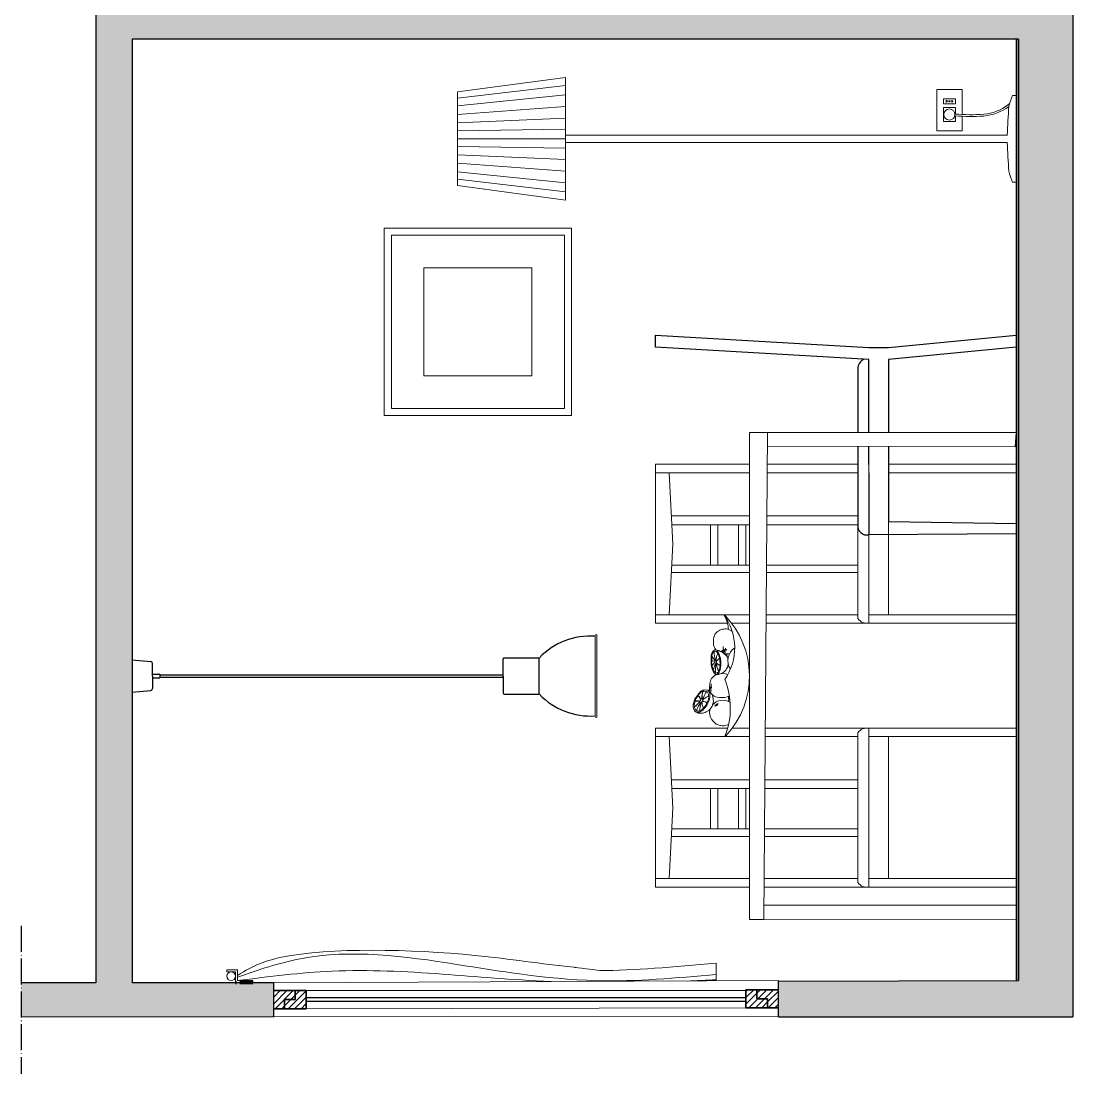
# Model space of a CAD drawing. Header units: millimetres. Extents: x 1189 to 4193, y -188 to 4789.
# Drawn here: x 1188.6 to 1480.4, y 2367.1 to 2659.1 of the extents above; entities that cross this region are included whole.
import ezdxf

# ---------------------------------------------------------------- set-up
doc = ezdxf.new("R2010")
doc.units = ezdxf.units.MM
doc.header["$LTSCALE"] = 0.3
for name, pattern in [('ACAD_ISO02W100', [15, 12, -3]), ('ACAD_ISO04W100', [30, 24, -3, 0, -3]), ('HIDDEN', [0.375, 0.25, -0.125])]:
    doc.linetypes.add(name, pattern=pattern)
for name, color, linetype, lineweight in [('A-FLOR-OVHD', 3, 'HIDDEN', 18), ('A-FURN', 7, 'Continuous', 18), ('A-GLAZ-FULL', 4, 'Continuous', 25), ('A-SECT A-MCUT', 7, 'Continuous', 35), ('A-SECT-MCUT', 7, 'Continuous', 35), ('A-WALL-FULL-INTR', 7, 'Continuous', 35), ('ACCESSORI - furniture', 6, 'Continuous', 9), ('arred leg', 2, 'Continuous', 18)]:
    doc.layers.add(name, color=color, linetype=linetype, lineweight=lineweight)
doc.layers.add('costr', color=4, linetype='Continuous')
doc.layers.add('mura', color=5, linetype='Continuous')

msp = doc.modelspace()

# ---------------------------------------------------------------- hatches: boundary and pattern name
at = {"true_color": 0x939598}
h = msp.add_hatch(color=252, dxfattribs=at)
h.dxf.hatch_style = 1
h.paths.add_polyline_path([(1464.63, 2393.05), (1465.33, 2393.05), (1465.33, 2654.08), (1464.63, 2654.08)], flags=17)
at = {"layer": 'ACCESSORI - furniture', "linetype": 'ACAD_ISO04W100', "lineweight": 100, "true_color": 0x939598}
h = msp.add_hatch(color=252, dxfattribs=at)
h.dxf.hatch_style = 1
h.paths.add_polyline_path([(1480.39, 2970.25), (1480.39, 2985.3), (1363.83, 2985.3), (1363.83, 2975.08), (1465.33, 2975.08), (1465.33, 2820.08), (1219.4, 2820.08), (1219.4, 2975.08), (1223.83, 2975.08), (1223.83, 2985.3), (1188.61, 2985.3), (1188.61, 2975.08), (1209.36, 2975.08), (1209.36, 2654.04), (1209.36, 2392.42), (1188.61, 2392.42), (1188.61, 2383.01), (1249.51, 2383.01), (1258.69, 2383.01), (1258.69, 2392.45), (1252.89, 2392.43), (1252.89, 2392.42), (1248.09, 2392.42), (1219.4, 2392.42), (1219.4, 2654.04), (1219.4, 2654.08), (1465.33, 2654.08), (1465.33, 2393.05), (1398.69, 2392.86), (1398.69, 2383.01), (1480.39, 2383.01)])
h.paths.add_polyline_path([(1465.33, 2664.08), (1353.9, 2664.08), (1219.4, 2664.08), (1219.4, 2734.08), (1465.33, 2734.08)], flags=16)
h.paths.add_polyline_path([(1465.33, 2740.08), (1219.4, 2740.08), (1219.4, 2810.08), (1334.32, 2810.08), (1465.33, 2810.08)], flags=16)
at = {"layer": 'costr', "linetype": 'Continuous', "true_color": 0xc7c8ca}
h = msp.add_hatch(dxfattribs=at)
h.set_pattern_fill('ANSI31', color=9, scale=0.4)
h.paths.add_polyline_path([(1264.69, 2390.24), (1258.69, 2390.24), (1258.69, 2385.24), (1261.69, 2385.24), (1261.69, 2387.74), (1264.69, 2387.74)])
h = msp.add_hatch(dxfattribs=at)
h.set_pattern_fill('ANSI31', color=9, scale=0.4)
h.paths.add_polyline_path([(1267.69, 2390.24), (1264.69, 2390.24), (1264.69, 2387.74), (1261.69, 2387.74), (1261.69, 2385.24), (1267.69, 2385.24)])
h = msp.add_hatch(dxfattribs=at)
h.set_pattern_fill('ANSI31', color=9, scale=0.4)
h.paths.add_polyline_path([(1392.69, 2390.51), (1389.69, 2390.51), (1389.69, 2385.51), (1395.69, 2385.51), (1395.69, 2388.01), (1392.69, 2388.01)])
h = msp.add_hatch(dxfattribs=at)
h.set_pattern_fill('ANSI31', color=9, scale=0.4)
h.paths.add_polyline_path([(1398.69, 2390.51), (1392.69, 2390.51), (1392.69, 2388.01), (1395.69, 2388.01), (1395.69, 2385.51), (1398.69, 2385.51)])

# ---------------------------------------------------------------- linework, layer by layer
for p, q in [((1364.62, 2571.98), (1423.75, 2568.55)), ((1364.62, 2568.7), (1364.62, 2571.98)), ((1364.62, 2571.98), (1364.62, 2571.98)), ((1429.24, 2568.55), (1464.62, 2571.98)), ((1464.62, 2571.98), (1464.62, 2568.7)), ((1423.75, 2565.26), (1364.62, 2568.7)), ((1423.75, 2568.55), (1429.24, 2568.55)), ((1464.62, 2568.7), (1429.24, 2565.27)), ((1423.75, 2544.98), (1423.75, 2565.26)), ((1429.24, 2565.27), (1429.24, 2544.98)), ((1420.73, 2562.63), (1420.73, 2544.98)), ((1420.73, 2541.11), (1420.73, 2519.44)), ((1423.75, 2536.16), (1423.75, 2541.1)), ((1429.24, 2541.09), (1429.24, 2520.34)), ((1423.76, 2533.85), (1423.76, 2516.65)), ((1429.24, 2520.34), (1464.62, 2519.76)), ((1464.62, 2519.76), (1464.62, 2516.87)), ((1464.62, 2516.87), (1423.75, 2516.65)), ((1219.36, 2481.97), (1224.61, 2481.47)), ((1322.36, 2477.47), (1322.36, 2482.22)), ((1332.22, 2482.47), (1322.61, 2482.47)), ((1332.33, 2472.47), (1332.33, 2482.47)), ((1225.11, 2477.47), (1225.11, 2480.97)), ((1225.11, 2477.47), (1225.11, 2477.97)), ((1225.11, 2477.97), (1227.11, 2477.97)), ((1225.11, 2477.47), (1225.11, 2473.97)), ((1225.11, 2477.47), (1225.11, 2476.97)), ((1225.11, 2476.97), (1227.11, 2476.97)), ((1227.11, 2477.97), (1227.11, 2476.97)), ((1227.11, 2477.77), (1322.36, 2477.77)), ((1227.11, 2477.17), (1322.36, 2477.17)), ((1322.36, 2477.47), (1322.36, 2472.72)), ((1219.36, 2472.97), (1224.61, 2473.47)), ((1322.61, 2472.47), (1332.22, 2472.47))]:
    msp.add_line(p, q)
at = {"linetype": 'Continuous'}
msp.add_line((1258.69, 2392.45), (1248.09, 2392.42), dxfattribs=at)
for centre, radius, start, end in [((1423.69, 2562.65), 2.96, 114.9081, 180.4594), ((1423.21, 2519.09), 2.51, 172.1633, 282.3828), ((1346.54, 2468.97), 19.6, 86.1685, 136.1608), ((1224.61, 2480.97), 0.5, 0, 90), ((1322.61, 2482.22), 0.25, 90, 180), ((1224.61, 2473.97), 0.5, 270, 0), ((1322.61, 2472.72), 0.25, 180, 270), ((1346.54, 2485.98), 19.6, 223.8392, 273.8315)]:
    msp.add_arc(centre, radius, start, end)
at = {"layer": 'A-FLOR-OVHD', "linetype": 'Continuous'}
for p, q in [((1398.69, 2393.01), (1258.69, 2392.45)), ((1398.69, 2383.01), (1258.69, 2383.03))]:
    msp.add_line(p, q, dxfattribs=at)
at = {"layer": 'A-FURN'}
for p, q in [((1390.63, 2409.98), (1390.63, 2544.98)), ((1395.64, 2544.98), (1390.63, 2544.98)), ((1394.63, 2409.98), (1395.64, 2544.98)), ((1395.64, 2544.98), (1464.63, 2544.98)), ((1464.63, 2544.98), (1464.37, 2540.98)), ((1464.37, 2540.98), (1395.61, 2541.18)), ((1423.76, 2533.85), (1423.76, 2536.18)), ((1464.63, 2413.91), (1394.66, 2413.91)), ((1464.63, 2409.91), (1464.63, 2413.91)), ((1390.63, 2409.98), (1394.63, 2409.98)), ((1464.63, 2409.91), (1390.63, 2409.98))]:
    msp.add_line(p, q, dxfattribs=at)
for points in [[(1386.68, 2492.11), (1385.73, 2492.11)], [(1390.63, 2492.11), (1386.68, 2492.11)], [(1385.87, 2463.02), (1386.82, 2463.02)], [(1386.82, 2463.02), (1390.63, 2463.02)]]:
    msp.add_lwpolyline(points, dxfattribs=at)
at = {"layer": 'A-GLAZ-FULL', "transparency": 33554687}
for p, q in [((1389.69, 2388.24), (1267.69, 2388.24)), ((1389.69, 2387.24), (1267.69, 2387.24))]:
    msp.add_line(p, q, dxfattribs=at)
at = {"layer": 'A-SECT A-MCUT', "transparency": 33554687}
for p, q in [((1258.69, 2390.24), (1267.69, 2390.24)), ((1264.69, 2390.24), (1264.69, 2387.75)), ((1267.69, 2390.24), (1267.69, 2385.24)), ((1389.69, 2390.51), (1389.69, 2385.51)), ((1398.69, 2390.51), (1389.69, 2390.51)), ((1392.69, 2390.51), (1392.69, 2388.02)), ((1267.69, 2385.24), (1258.69, 2385.24)), ((1261.69, 2387.74), (1264.69, 2387.74)), ((1261.69, 2387.74), (1261.69, 2385.24)), ((1389.69, 2385.51), (1398.69, 2385.51)), ((1395.69, 2388.01), (1392.69, 2388.01)), ((1395.69, 2388.01), (1395.69, 2385.51))]:
    msp.add_line(p, q, dxfattribs=at)
at = {"layer": 'A-SECT-MCUT'}
msp.add_lwpolyline([(1465.33, 2654.08), (1465.33, 2393.05)], dxfattribs=at)
at = {"layer": 'A-WALL-FULL-INTR', "color": 7}
msp.add_line((1219.4, 2654.04), (1219.4, 2654.08), dxfattribs=at)
at = {"layer": 'ACCESSORI - furniture'}
for p, q in [((1442.63, 2628.64), (1442.63, 2640.14)), ((1442.63, 2640.14), (1449.63, 2640.14)), ((1449.63, 2640.14), (1449.63, 2633.17)), ((1444.46, 2631.22), (1444.46, 2635.11)), ((1444.46, 2635.11), (1447.8, 2635.11)), ((1447.8, 2635.11), (1447.8, 2633.29)), ((1447.8, 2631.22), (1444.46, 2631.22)), ((1447.8, 2632.79), (1447.8, 2631.22)), ((1449.63, 2632.67), (1449.63, 2628.64)), ((1449.63, 2628.64), (1442.63, 2628.64)), ((1289.33, 2549.69), (1289.33, 2601.69)), ((1289.33, 2601.69), (1341.33, 2601.69)), ((1341.33, 2601.69), (1341.33, 2549.69)), ((1291.33, 2551.69), (1291.33, 2599.69)), ((1291.33, 2599.69), (1339.33, 2599.69)), ((1339.33, 2599.69), (1339.33, 2551.69)), ((1300.33, 2560.69), (1300.33, 2590.69)), ((1300.33, 2590.69), (1330.33, 2590.69)), ((1330.33, 2590.69), (1330.33, 2560.69)), ((1330.33, 2560.69), (1300.33, 2560.69)), ((1339.33, 2551.69), (1291.33, 2551.69)), ((1341.33, 2549.69), (1289.33, 2549.69)), ((1347.85, 2466.22), (1347.85, 2488.72)), ((1348.36, 2488.72), (1348.36, 2488.47)), ((1348.36, 2466.47), (1348.36, 2488.47)), ((1348.36, 2466.47), (1348.36, 2466.22))]:
    msp.add_line(p, q, dxfattribs=at)
at = {"layer": 'ACCESSORI - furniture', "transparency": 33554687}
for p, q in [((1381.42, 2397.83), (1381.42, 2393.26)), ((1245.69, 2395.42), (1245.69, 2396.02)), ((1245.69, 2396.02), (1248.09, 2396.02)), ((1248.09, 2395.42), (1245.69, 2395.42)), ((1248.09, 2396.02), (1248.69, 2396.02)), ((1248.09, 2395.42), (1248.09, 2392.42)), ((1248.69, 2396.02), (1248.69, 2393.02)), ((1252.89, 2393.02), (1248.69, 2393.02)), ((1252.89, 2392.42), (1252.89, 2393.02))]:
    msp.add_line(p, q, dxfattribs=at)
at = {"layer": 'ACCESSORI - furniture', "linetype": 'ACAD_ISO02W100', "lineweight": 100}
msp.add_line((1252.89, 2392.42), (1248.09, 2392.42), dxfattribs=at)
at = {"layer": 'ACCESSORI - furniture'}
msp.add_lwpolyline([(1444.46, 2636.11), (1447.8, 2636.11), (1447.8, 2637.55), (1444.46, 2637.55)], close=True, dxfattribs=at)
for points in [[(1383.6, 2494.38, -0.319698), (1383.82, 2476.51, -0.187624), (1383.96, 2460.98, 0.82209), (1384.1, 2460.89, 0.400305), (1383.74, 2494.44)], [(1381.31, 2484.78, -0.193342), (1380.69, 2486.57, -0.107113), (1380.95, 2488.75, -0.175959), (1382.16, 2490.02, -0.135819), (1383.51, 2490.49, -0.17458), (1385.07, 2490.29, -0.167128), (1385.89, 2489.8)], [(1381.63, 2477.87, -0.241102), (1380.89, 2478.18, -0.132289), (1380.02, 2481.5, -0.043816), (1380.06, 2483.22, -0.213827), (1380.86, 2484.68, -0.320383), (1381.6, 2484.65)], [(1384.76, 2480.87, -0.056458), (1384.55, 2479.93, -0.286137), (1381.63, 2477.87, 0.16197), (1382.42, 2478.88, 0.10695), (1382.6, 2482.29, 0.126806), (1381.6, 2484.65, -0.10778), (1383.57, 2483.76, -0.196604), (1384.7, 2482.19)], [(1380.22, 2481.6, -0.076176), (1380.25, 2482.38, -0.090111), (1380.31, 2483.33, -0.242563), (1380.53, 2483.86, -0.32046), (1380.92, 2484.25, -0.246706), (1381.5, 2484.26, -0.091801), (1381.86, 2483.75, -0.118066), (1382.33, 2482.41, -0.082388), (1382.48, 2480.61, -0.116085), (1382.34, 2479.4, -0.084181), (1382.07, 2478.74, -0.248172), (1381.48, 2478.3, -0.388346), (1381, 2478.6, -0.146352), (1380.67, 2479.24, -0.069596), (1381.14, 2480.58, -0.070329), (1381.23, 2480.75, -0.549184), (1381.29, 2480.76, -0.107033), (1381.35, 2480.35, 0.078254), (1381.26, 2478.38, 0.211666), (1381.32, 2478.31)], [(1382.17, 2478.92, -0.377742), (1382.05, 2479.05, -0.130333), (1381.58, 2480.61, -0.124812), (1381.56, 2480.85, -0.377241), (1381.63, 2480.91, -0.179764), (1381.79, 2480.82, 0.038719), (1381.97, 2480.66, 0.124571), (1382.5, 2480.41, 0.033027), (1382.35, 2480.46, -0.126384), (1381.61, 2481.05, -0.211047), (1381.51, 2481.29, -0.205536), (1381.59, 2481.56, -0.036329), (1381.88, 2481.96)], [(1383.98, 2483.67, -0.017845), (1383.68, 2483.69, -0.017845)], [(1379.84, 2472.94, -0.184923), (1379.7, 2475.08, -0.117874), (1379.95, 2476.38, -0.18878), (1381.02, 2477.58, -0.177722), (1383.99, 2478.1)], [(1383.99, 2478.1, -0.044288), (1384.65, 2477.86, -0.044288)], [(1376.42, 2467.45, -0.405233), (1375.23, 2468.15, -0.111874), (1375.13, 2469.91, -0.125212), (1376.2, 2472.09, -0.015369), (1376.69, 2472.73, -0.06996), (1377.41, 2473.41, -0.145462), (1378.8, 2473.58, -0.255213), (1379.5, 2473.09, -0.146598), (1379.57, 2471.09, -0.093709), (1378.92, 2469.55, -0.070566), (1377.68, 2468.02, -0.211187), (1376.42, 2467.45)], [(1376.44, 2472, -0.059673), (1376.89, 2471.47, -0.179402), (1377.1, 2470.84, -0.367992), (1376.97, 2470.59, 0.004909), (1376.82, 2470.54, -0.030824), (1376.17, 2470.59, -0.161493), (1375.76, 2470.59, 0.217578), (1376.09, 2470.55, -0.082713), (1376.88, 2470.42, -0.451211), (1376.82, 2470.21, 0.045364), (1376.55, 2469.97, 0.012709), (1375.89, 2469.3, -0.084884), (1375.48, 2469.01, 0.121939), (1375.43, 2468.8, 0.113051), (1375.6, 2468.17, 0.183536), (1375.96, 2467.93, -0.035547), (1376.77, 2469.6, -0.042308), (1376.95, 2470.06, 0.69284), (1376.88, 2470.16, 0.102542), (1376.73, 2470.09, 0.009842), (1376.01, 2469.39, -0.146047), (1375.48, 2469.01, -0.414407), (1375.4, 2469.06, -0.168314), (1375.62, 2470.53, -0.242988), (1375.76, 2470.59, -0.194985), (1375.71, 2470.83, -0.124691), (1376.39, 2471.98, 0.465536), (1376.46, 2472.06, -0.165866), (1376.99, 2472.76, 0.253414), (1377.1, 2472.88, -0.151684), (1377.59, 2473.19, -0.343168), (1377.7, 2473.12, 0.06065), (1377.54, 2471.92)], [(1378.25, 2472.34, -0.021435), (1377.93, 2471.55, 0.053391), (1377.72, 2471.13, 0.688602), (1377.82, 2471, -0.059615), (1378.69, 2471.6, -0.042139), (1379.15, 2471.8, 0.421541), (1379.3, 2471.92, 0.195454), (1379.14, 2472.86, 0.373393), (1378.8, 2473.11, 0.730508), (1378.68, 2473.03, 0.063268), (1377.91, 2471.61, -0.121675), (1377.62, 2471.21, -0.977539), (1377.52, 2471.25, -0.015238), (1377.54, 2471.92)], [(1379.62, 2473.71, 0.143258), (1379.26, 2473.39, -0.146654), (1380.27, 2472.36, -0.186818), (1380.52, 2469.78, -0.089248), (1379.91, 2468.58, 0.194664), (1379.81, 2466.11, 0.1239), (1381.43, 2464.15, 0.136344), (1383.67, 2463.71, 0.130308), (1384.87, 2464.06, 0.130308)], [(1376.77, 2469.6, -0.025939), (1377, 2470, -0.577012), (1377.13, 2469.96, -0.164183), (1377.14, 2469.64, 0.080916), (1376.88, 2467.93, 0.333545), (1377.05, 2467.9, 0.176028), (1377.94, 2468.7, -0.381905), (1377.81, 2468.71, -0.074489), (1377.54, 2469.64, 0.185775), (1377.38, 2470.13, 0.396669), (1377.24, 2470.05, 0.023236), (1377.18, 2469.66, 0.048317), (1376.94, 2468.8)], [(1378.82, 2470.15, 0.075852), (1378.03, 2470.39, -0.14066), (1377.69, 2470.54, -0.360306), (1377.71, 2470.82, -0.082612), (1377.95, 2471.03, -0.091014), (1378.74, 2471.62)], [(1385.08, 2471.92, -0.069893), (1384.49, 2471.68, -0.093473), (1381.67, 2471.61, -0.206804), (1380.2, 2472.48)], [(1385.29, 2470.13, 0.088555), (1384.38, 2470.6, 0.111579), (1382.12, 2470.63, 0.123935), (1380.84, 2469.86, 0.101453), (1380.27, 2469.15)], [(1379.91, 2468.58, -0.219667), (1378.65, 2467.56, -0.125738), (1377.28, 2467.17, -0.193444), (1375.68, 2467.56)]]:
    msp.add_lwpolyline(points, format="xyb", dxfattribs=at)
for centre, radius in [((1445.35, 2636.83), 0.202), ((1446.13, 2636.83), 0.177), ((1446.91, 2636.83), 0.202), ((1446.13, 2633.16), 1.54)]:
    msp.add_circle(centre, radius, dxfattribs=at)
at = {"layer": 'ACCESSORI - furniture', "transparency": 33554687}
msp.add_circle((1246.89, 2394.22), 1.2, dxfattribs=at)
at = {"layer": 'ACCESSORI - furniture'}
for centre, radius, start, end in [((1383.68, 2494.38), 0.08, 44.2489, 212.3333), ((1377.09, 2490.21), 7.72, 1.4303, 32.3333), ((1348.1, 2488.72), 0.253, 0, 180), ((1383.01, 2484.69), 0.46, 241.0425, 331.3562), ((1383.32, 2484.93), 0.402, 209.9077, 286.1433), ((1384.22, 2485.38), 0.871, 162.4542, 228.9339), ((1383.69, 2484.45), 0.272, 21.2237, 176.28), ((1383.67, 2484.56), 0.271, 199.8879, 357.6158), ((1383.48, 2485.06), 0.514, 312.2478, 12.3832), ((1383.99, 2485), 0.455, 263.563, 335.4212), ((1389, 2481.72), 4.32, 124.2814, 213.0612), ((1381.57, 2481.2), 1.4, 164.3333, 204.8819), ((1380.39, 2479.6), 2.06, 76.8582, 94.91), ((1383.84, 2484.95), 4.1, 208.9862, 226.2263), ((1380.02, 2481.24), 1.22, 26.8995, 46.7707), ((1380.94, 2481.83), 0.228, 249.9253, 309.4609), ((1380.87, 2481.4), 0.215, 6.6508, 91.4156), ((1385.23, 2483.74), 4.34, 174.5548, 202.9314), ((1380.17, 2481.09), 1.22, 35.7891, 47.239), ((1380.94, 2481.75), 0.173, 324.8287, 14.8335), ((1381.19, 2481.81), 0.0294, 186.4757, 5.8182), ((1380.76, 2481.95), 0.481, 342.7354, 15.3089), ((1382.16, 2482.1), 0.92, 183.0949, 197.3362), ((1381.32, 2481.84), 0.0445, 198.5544, 327.1585), ((1380.22, 2482.27), 1.22, 338.4437, 343.0054), ((1384.9, 2482.03), 3.51, 167.2149, 181.9544), ((1384.44, 2482.13), 3.02, 151.3591, 184.2922), ((1382.03, 2481.78), 0.619, 168.5806, 195.6588), ((1381.5, 2481.65), 0.0814, 209.9743, 327.8208), ((1383.41, 2482.47), 1.96, 145.7755, 170.0698), ((1385.21, 2478.78), 4.6, 130.2203, 142.1848), ((1382.31, 2482.24), 0.0934, 68.6728, 140.6464), ((1383.26, 2484.21), 0.333, 290.7537, 16.3613), ((1384.13, 2484.55), 0.495, 212.1408, 269.6655), ((1384.08, 2474.76), 8.91, 83.3526, 90.6731), ((1356.06, 2474.04), 29.8, 15.963, 18.8501), ((1382.02, 2480.53), 1.72, 177.1984, 202.1089), ((1391.58, 2469.54), 15.73, 132.3078, 135.6916), ((1381.87, 2480.08), 1.46, 187.702, 214.9082), ((1391.78, 2475.92), 11.63, 156.1908, 159.8669), ((1380.6, 2481.45), 0.483, 324.6345, 356.5091), ((1381.08, 2481.05), 0.146, 74.2524, 125.7765), ((1381.05, 2481.07), 0.138, 357.2865, 62.1707), ((1380.36, 2480.93), 0.837, 338.1331, 9.1304), ((1382.12, 2480.37), 0.773, 156.9102, 181.4729), ((1381.46, 2480.66), 0.0537, 358.6459, 162.4172), ((1379.47, 2480.08), 2.12, 2.0017, 15.6004), ((1384.08, 2480.57), 2.52, 189.4085, 205.0338), ((1384.34, 2480.52), 2.75, 201.7552, 213.5615), ((1384.57, 2471.25), 7.12, 164.8086, 177.7961), ((1377.7, 2473.22), 0.102, 266.8317, 342.594), ((1377.92, 2473.08), 0.16, 68.9882, 136.6367), ((1378.22, 2472.29), 0.969, 63.3575, 104.686), ((1378.51, 2473.07), 0.17, 346.1434, 32.0028), ((1380.03, 2473.77), 0.409, 85.2066, 144.3725), ((1379.88, 2474.29), 0.138, 89.2495, 266.6913), ((1379.99, 2474.42), 0.114, 38.2083, 176.6205), ((1382.42, 2473.55), 2.44, 165.1367, 185.4977), ((1381.12, 2474.82), 1.09, 153.1142, 201.4368), ((1380.05, 2474.3), 0.126, 274.6532, 65.3437), ((1375.77, 2470.84), 1.34, 25.7807, 59.5635), ((1379.99, 2472.93), 3.37, 206.4096, 213.9046), ((1377.22, 2471.17), 0.132, 260.1727, 345.6723), ((1376.84, 2471.49), 0.617, 325.1299, 2.8314), ((1377.6, 2470.32), 0.11, 97.9098, 184.8075), ((1384.58, 2470.5), 7.09, 181.5109, 186.9107), ((1378.49, 2478.12), 7.74, 263.2935, 266.5732), ((1377.83, 2469.06), 1.34, 41.9981, 81.261), ((1377.06, 2470.54), 1.85, 317.3841, 341.7179), ((1378.78, 2470.36), 0.215, 266.8378, 297.3672), ((1378.69, 2470.03), 0.146, 333.5258, 58.9743), ((1378.54, 2470.72), 0.645, 301.567, 344.7295), ((1379.21, 2471.7), 0.123, 12.5722, 120.403), ((1377.87, 2471.19), 1.43, 333.7019, 5.2864), ((1378.82, 2471.56), 0.535, 333.3083, 17.7284), ((1382.51, 2469.31), 0.789, 137.064, 176.2315), ((1378.85, 2470.87), 6.06, 0.4602, 8.856), ((1392.45, 2470.08), 7.59, 173.6632, 177.5221), ((1376.16, 2468), 0.222, 200.0188, 285.5882), ((1376.5, 2469), 1.25, 257.1414, 287.8956), ((1376.79, 2467.87), 0.106, 329.0556, 30.9444), ((1377.06, 2469.93), 1.51, 305.9328, 334.9713), ((1381.12, 2468.33), 0.91, 75.6726, 99.2967), ((1381.98, 2468.18), 1.21, 92.3236, 129.0503), ((1381.49, 2469.42), 0.184, 103.875, 248.6042), ((1381.41, 2469.61), 0.293, 256.8865, 358.1612), ((1381.57, 2469.49), 0.172, 5.424, 138.3336), ((1348.1, 2466.22), 0.253, 180, 0)]:
    msp.add_arc(centre, radius, start, end, dxfattribs=at)
at = {"layer": 'ACCESSORI - furniture', "transparency": 33554687}
for points, knots in [([(1248.69, 2394.46), (1253.01, 2397.26), (1266.5, 2402.4), (1309.5, 2401.5), (1332.97, 2397.62), (1342.41, 2396.67), (1349.55, 2395.76)], [0, 0, 0, 0, 21.298238, 84.428449, 119.736171, 120.678585, 120.678585, 120.678585, 120.678585]), ([(1248.69, 2394.02), (1254.43, 2395.98), (1273.99, 2402.66), (1307.12, 2398.14), (1333.02, 2393.6), (1348.36, 2392.97)], [0, 0, 0, 0, 23.088882, 78.717429, 124.142219, 124.142219, 124.142219, 124.142219]), ([(1248.69, 2393.02), (1257.42, 2394.14), (1276.25, 2396.55), (1304.8, 2395.05), (1324.45, 2393.29), (1335.61, 2392.76)], [0, 0, 0, 0, 33.679408, 72.679106, 109.271014, 109.271014, 109.271014, 109.271014])]:
    msp.add_open_spline(points, degree=3, knots=knots, dxfattribs=at)
for points in [[(1349.34, 2395.78), (1358.23, 2395.8), (1369.82, 2396.81), (1381.42, 2397.83)], [(1348.36, 2392.97), (1359.32, 2392.76), (1370.37, 2393.75), (1381.42, 2394.73)], [(1373.32, 2392.91), (1376.02, 2393.02), (1378.72, 2393.14), (1381.42, 2393.26)]]:
    msp.add_open_spline(points, degree=3, dxfattribs=at)
at = {"layer": 'arred leg'}
for p, q in [((1309.63, 2639.44), (1339.63, 2643.44)), ((1339.63, 2609.44), (1339.63, 2643.44)), ((1309.63, 2637.67), (1339.63, 2641.18)), ((1309.63, 2613.44), (1309.63, 2639.44)), ((1309.63, 2635.56), (1339.63, 2638.61)), ((1464.63, 2638.44), (1463.63, 2638.44)), ((1464.63, 2614.44), (1464.63, 2638.44)), ((1309.63, 2633.21), (1339.63, 2635.4)), ((1309.63, 2630.87), (1339.63, 2632.2)), ((1309.63, 2628.6), (1339.63, 2629.07)), ((1309.63, 2626.44), (1339.63, 2626.44)), ((1339.63, 2625.44), (1339.63, 2627.44)), ((1339.63, 2627.44), (1462.19, 2627.44)), ((1462.19, 2625.44), (1339.63, 2625.44)), ((1464.63, 2625.44), (1464.63, 2627.44)), ((1309.63, 2624.27), (1339.63, 2623.8)), ((1309.63, 2622), (1339.63, 2620.68)), ((1309.63, 2619.66), (1339.63, 2617.47)), ((1309.63, 2617.32), (1339.63, 2614.27)), ((1309.63, 2615.21), (1339.63, 2611.69)), ((1339.63, 2609.44), (1309.63, 2613.44)), ((1463.63, 2614.44), (1464.63, 2614.44)), ((1420.73, 2534.9), (1420.73, 2493.4)), ((1423.76, 2492.11), (1423.76, 2516.65)), ((1420.73, 2461.73), (1420.73, 2420.24)), ((1423.76, 2418.95), (1423.76, 2463.02))]:
    msp.add_line(p, q, dxfattribs=at)
at = {"layer": 'arred leg', "transparency": 33554687}
for p, q in [((1389.69, 2390.24), (1267.69, 2390.24)), ((1267.69, 2385.24), (1389.69, 2385.51))]:
    msp.add_line(p, q, dxfattribs=at)
at = {"layer": 'arred leg'}
for points in [[(1390.63, 2533.85), (1364.64, 2533.85), (1364.64, 2536.18), (1390.63, 2536.18)], [(1395.57, 2536.18), (1420.73, 2536.18)], [(1429.24, 2536.18), (1464.63, 2536.18), (1464.63, 2533.85), (1429.24, 2533.85)], [(1368.4, 2494.45), (1369.42, 2514.01), (1368.39, 2533.85), (1364.64, 2533.85), (1364.64, 2494.45)], [(1420.73, 2533.85), (1395.56, 2533.85)], [(1423.76, 2516.65), (1423.76, 2494.45), (1429.25, 2494.45), (1429.25, 2533.85), (1429.24, 2533.85)], [(1369.01, 2521.85), (1390.63, 2521.85)], [(1390.63, 2519.44), (1369.14, 2519.44)], [(1395.47, 2521.85), (1420.73, 2521.85), (1420.73, 2519.44), (1395.45, 2519.44)], [(1369.12, 2508.24), (1390.63, 2508.24)], [(1395.36, 2508.24), (1420.73, 2508.24)], [(1390.63, 2506.18), (1369.01, 2506.18)], [(1420.73, 2506.18), (1395.35, 2506.18)], [(1384.57, 2492.11), (1364.64, 2492.11), (1364.64, 2494.45), (1390.63, 2494.45)], [(1395.26, 2494.45), (1420.73, 2494.45)], [(1423.76, 2494.45), (1464.63, 2494.45), (1464.63, 2492.11), (1423.62, 2492.11)], [(1422.77, 2492.11), (1395.24, 2492.11)], [(1390.63, 2460.69), (1364.64, 2460.69), (1364.64, 2463.02), (1384.62, 2463.02)], [(1395.03, 2463.02), (1464.63, 2463.02), (1464.63, 2460.69), (1423.76, 2460.69)], [(1368.4, 2421.29), (1369.42, 2440.85), (1368.39, 2460.69), (1364.64, 2460.69), (1364.64, 2421.29)], [(1420.73, 2460.69), (1395.01, 2460.69)], [(1369.01, 2448.69), (1390.63, 2448.69)], [(1394.92, 2448.69), (1420.73, 2448.69), (1420.73, 2446.28), (1394.9, 2446.28)], [(1390.63, 2446.28), (1369.14, 2446.28)], [(1369.12, 2435.08), (1390.63, 2435.08)], [(1394.82, 2435.08), (1420.73, 2435.08)], [(1390.63, 2433.02), (1369.01, 2433.02)], [(1420.73, 2433.02), (1394.8, 2433.02)], [(1390.63, 2418.95), (1364.64, 2418.95), (1364.64, 2421.29), (1390.63, 2421.29)], [(1394.72, 2421.29), (1420.73, 2421.29)], [(1423.76, 2421.29), (1464.63, 2421.29), (1464.63, 2418.95), (1423.62, 2418.95)], [(1422.77, 2418.95), (1394.7, 2418.95)]]:
    msp.add_lwpolyline(points, dxfattribs=at)
for points in [[(1379.83, 2508.24), (1379.83, 2519.44), (1381.85, 2519.44), (1381.85, 2508.24)], [(1387.61, 2508.24), (1387.61, 2519.44), (1389.62, 2519.44), (1389.62, 2508.24)], [(1429.25, 2421.29), (1429.25, 2460.69), (1423.76, 2460.69), (1423.76, 2421.29)], [(1379.83, 2435.08), (1379.83, 2446.28), (1381.85, 2446.28), (1381.85, 2435.08)], [(1387.61, 2435.08), (1387.61, 2446.28), (1389.62, 2446.28), (1389.62, 2435.08)]]:
    msp.add_lwpolyline(points, close=True, dxfattribs=at)
for centre, radius, start, end in [((1486.68, 2605.13), 39.17, 127.4963, 128.432), ((1480.02, 2631.33), 17.86, 156.562, 166.7741), ((1452.15, 2685.16), 52.05, 265.0476, 273.8683), ((1454.29, 2646.65), 13.5, 275.7969, 306.6059), ((1454.29, 2646.65), 14, 275.7969, 306.6059), ((1584.48, 2624.63), 122.33, 174.94, 178.6851), ((1452.15, 2685.16), 52.55, 265.0553, 273.8683), ((1590.89, 2628.7), 128.75, 181.4533, 185.0116), ((1480.02, 2621.54), 17.86, 193.2259, 203.438), ((1423.2, 2495.06), 2.97, 213.8161, 280.8968), ((1423.2, 2460.08), 2.97, 79.1032, 146.1839), ((1423.2, 2421.89), 2.97, 213.8161, 280.8968)]:
    msp.add_arc(centre, radius, start, end, dxfattribs=at)
at = {"layer": 'costr', "linetype": 'Continuous'}
msp.add_line((1398.69, 2385.51), (1398.69, 2390.51), dxfattribs=at)
at = {"layer": 'mura'}
for p, q in [((1209.36, 2975.08), (1209.36, 2654.04)), ((1209.36, 2654.04), (1209.36, 2392.42)), ((1465.33, 2654.08), (1219.4, 2654.08)), ((1219.4, 2654.04), (1219.4, 2392.42)), ((1464.63, 2654.08), (1464.63, 2393.05)), ((1209.36, 2392.42), (1188.61, 2392.42)), ((1249.51, 2392.42), (1219.4, 2392.42)), ((1258.69, 2383.03), (1258.69, 2392.45)), ((1398.69, 2383.01), (1398.69, 2393.01)), ((1188.61, 2383.01), (1258.69, 2383.03))]:
    msp.add_line(p, q, dxfattribs=at)
at = {"layer": 'mura', "linetype": 'ACAD_ISO04W100'}
msp.add_line((1188.61, 2408.22), (1188.61, 2367.14), dxfattribs=at)
at = {"layer": 'mura', "linetype": 'Continuous'}
msp.add_line((1398.69, 2383.01), (1480.39, 2383.01), dxfattribs=at)
at = {"layer": 'mura'}
for points in [[(1480.39, 2985.3), (1480.39, 2970.25), (1480.39, 2383.01)], [(1398.69, 2392.86), (1465.33, 2393.05)]]:
    msp.add_lwpolyline(points, dxfattribs=at)

doc.saveas('drawing.dxf')
